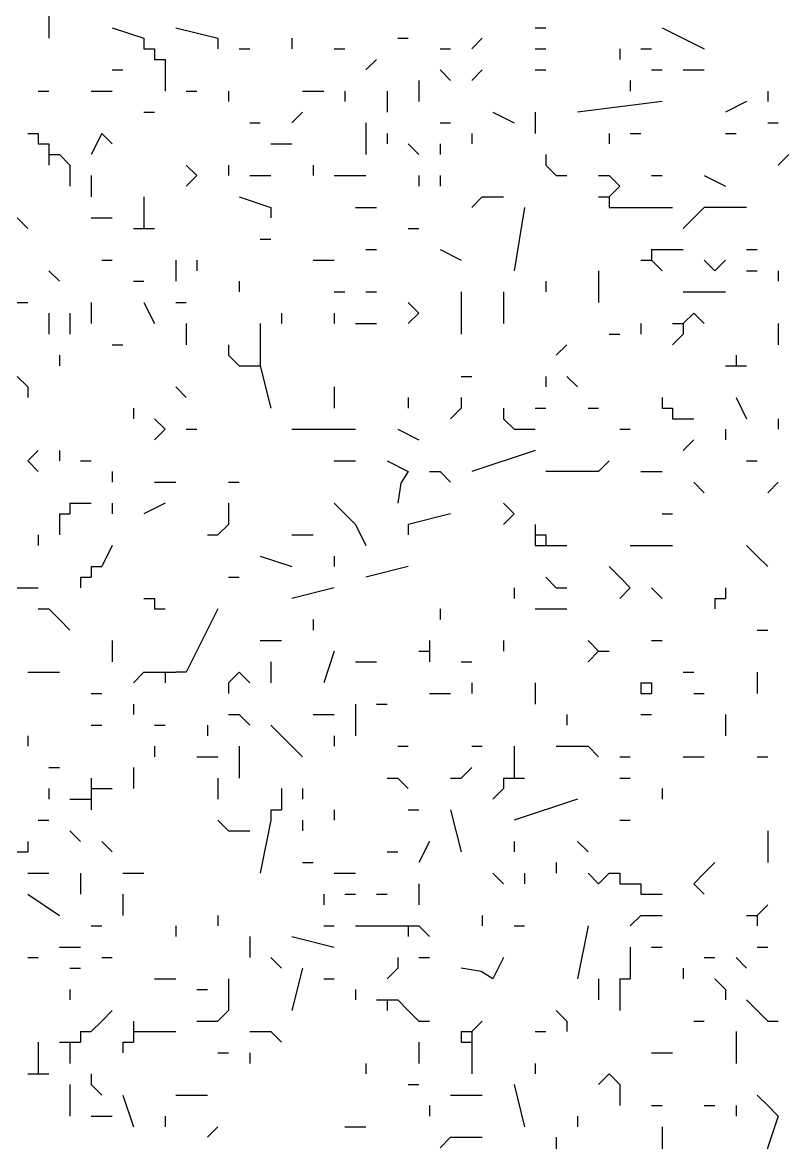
# Model space of a CAD drawing. Header units: inches. Extents: x 0 to 7.16, y 0 to 9.76.
# Drawn here: x 2.455 to 3.175, y 6.305 to 7.365 of the extents above; entities that cross this region are included whole.
import ezdxf

# ---------------------------------------------------------------- set-up
doc = ezdxf.new("R2010")
doc.units = ezdxf.units.IN
doc.header["$MEASUREMENT"] = 0

# ---------------------------------------------------------------- blocks, each defined once
blk = doc.blocks.new('drevoo')
at = {"linetype": 'Continuous'}
for points in [[(183.6302, -560.2301), (183.6302, -560.2601)], [(183.6902, -560.2501), (183.7202, -560.2601)], [(183.7502, -560.2501), (183.7902, -560.2601), (183.7902, -560.2701)], [(184.0902, -560.2501), (184.1002, -560.2501)], [(184.2102, -560.2501), (184.2502, -560.2701)], [(183.7202, -560.2601), (183.7202, -560.2701)], [(183.8602, -560.2601), (183.8602, -560.2701)], [(183.9602, -560.2601), (183.9702, -560.2601)], [(184.0402, -560.2601), (184.0302, -560.2701)], [(183.7202, -560.2701), (183.7302, -560.2701)], [(183.7302, -560.2701), (183.7302, -560.2801)], [(183.8102, -560.2701), (183.8202, -560.2701)], [(183.9002, -560.2701), (183.9102, -560.2701)], [(184.0002, -560.2701), (184.0102, -560.2701)], [(184.0902, -560.2701), (184.1002, -560.2701)], [(184.1702, -560.2701), (184.1702, -560.2801)], [(184.1902, -560.2701), (184.2002, -560.2701)], [(183.7302, -560.2801), (183.7402, -560.2801)], [(183.7402, -560.2801), (183.7402, -560.2901)], [(183.9402, -560.2801), (183.9302, -560.2901)], [(183.6902, -560.2901), (183.7002, -560.2901)], [(183.7402, -560.2901), (183.7402, -560.3101)], [(184.0002, -560.2901), (184.0102, -560.3001)], [(184.0402, -560.2901), (184.0302, -560.3001)], [(184.0902, -560.2901), (184.1002, -560.2901)], [(184.2002, -560.2901), (184.2102, -560.2901)], [(184.2302, -560.2901), (184.2502, -560.2901)], [(183.9802, -560.3001), (183.9802, -560.3201)], [(184.1802, -560.3001), (184.1802, -560.3101)], [(183.6202, -560.3101), (183.6302, -560.3101)], [(183.6702, -560.3101), (183.6902, -560.3101)], [(183.7602, -560.3101), (183.7702, -560.3101)], [(183.8002, -560.3101), (183.8002, -560.3201)], [(183.8702, -560.3101), (183.8902, -560.3101)], [(183.9102, -560.3101), (183.9102, -560.3201)], [(183.9502, -560.3101), (183.9502, -560.3301)], [(184.3102, -560.3101), (184.3102, -560.3201)], [(184.2102, -560.3201), (184.1302, -560.3301)], [(184.2902, -560.3201), (184.2702, -560.3301)], [(183.7202, -560.3301), (183.7302, -560.3301)], [(183.8702, -560.3301), (183.8602, -560.3401)], [(184.0502, -560.3301), (184.0702, -560.3401)], [(184.0902, -560.3301), (184.0902, -560.3501)], [(183.8202, -560.3401), (183.8302, -560.3401)], [(183.9302, -560.3401), (183.9302, -560.3701)], [(184.0002, -560.3401), (184.0102, -560.3401)], [(184.3102, -560.3401), (184.3202, -560.3401)], [(183.6102, -560.3501), (183.6202, -560.3501)], [(183.6202, -560.3501), (183.6202, -560.3601)], [(183.6802, -560.3501), (183.6702, -560.3701)], [(183.6802, -560.3501), (183.6902, -560.3601)], [(183.9502, -560.3501), (183.9502, -560.3601)], [(184.0302, -560.3501), (184.0302, -560.3601)], [(184.1602, -560.3501), (184.1602, -560.3601)], [(184.1802, -560.3501), (184.1902, -560.3501)], [(184.2702, -560.3501), (184.2802, -560.3501)], [(183.6202, -560.3601), (183.6302, -560.3601)], [(183.6302, -560.3601), (183.6302, -560.3701)], [(183.8402, -560.3601), (183.8602, -560.3601)], [(183.9702, -560.3601), (183.9802, -560.3701)], [(184.0002, -560.3601), (184.0002, -560.3701)], [(183.6302, -560.3701), (183.6302, -560.3801)], [(183.6302, -560.3701), (183.6402, -560.3701)], [(183.6402, -560.3701), (183.6502, -560.3801)], [(184.1002, -560.3701), (184.1002, -560.3801)], [(184.3302, -560.3701), (184.3202, -560.3801)], [(183.6502, -560.3801), (183.6502, -560.4001)], [(183.6702, -560.3901), (183.6702, -560.4101)], [(183.7602, -560.3801), (183.7702, -560.3901)], [(183.7702, -560.3901), (183.7602, -560.4001)], [(183.8002, -560.3801), (183.8002, -560.3901)], [(183.8202, -560.3901), (183.8402, -560.3901)], [(183.8802, -560.3801), (183.8802, -560.3901)], [(183.9002, -560.3901), (183.9302, -560.3901)], [(183.9802, -560.3901), (183.9802, -560.4001)], [(184.0002, -560.3901), (184.0002, -560.4001)], [(184.1002, -560.3801), (184.1102, -560.3901)], [(184.1102, -560.3901), (184.1202, -560.3901)], [(184.1502, -560.3901), (184.1602, -560.3901)], [(184.1602, -560.3901), (184.1702, -560.4001)], [(184.2002, -560.3901), (184.2102, -560.3901)], [(184.2502, -560.3901), (184.2702, -560.4001)], [(184.1702, -560.4001), (184.1602, -560.4101)], [(183.7202, -560.4101), (183.7202, -560.4301)], [(183.8102, -560.4101), (183.8402, -560.4201)], [(184.0402, -560.4101), (184.0302, -560.4201)], [(184.0402, -560.4101), (184.0602, -560.4101)], [(184.1502, -560.4101), (184.1602, -560.4101)], [(184.1602, -560.4101), (184.1602, -560.4201)], [(183.8402, -560.4201), (183.8402, -560.4301)], [(183.9202, -560.4201), (183.9402, -560.4201)], [(184.0802, -560.4201), (184.0702, -560.4801)], [(184.1602, -560.4201), (184.1702, -560.4201)], [(184.1702, -560.4201), (184.2202, -560.4201)], [(184.2902, -560.4201), (184.2502, -560.4201), (184.2302, -560.4401)], [(183.6002, -560.4301), (183.6102, -560.4401)], [(183.6702, -560.4301), (183.6902, -560.4301)], [(183.7202, -560.4301), (183.7202, -560.4401)], [(183.7102, -560.4401), (183.7202, -560.4401)], [(183.7202, -560.4401), (183.7302, -560.4401)], [(183.9702, -560.4401), (183.9802, -560.4401)], [(183.8302, -560.4501), (183.8402, -560.4501)], [(183.9302, -560.4601), (183.9402, -560.4601)], [(184.0002, -560.4601), (184.0202, -560.4701)], [(184.2002, -560.4601), (184.2002, -560.4701)], [(184.2002, -560.4601), (184.2102, -560.4601)], [(184.2102, -560.4601), (184.2302, -560.4601)], [(184.2902, -560.4601), (184.3002, -560.4601)], [(183.6802, -560.4701), (183.6902, -560.4701)], [(183.7502, -560.4701), (183.7502, -560.4901)], [(183.7702, -560.4701), (183.7702, -560.4801)], [(183.8802, -560.4701), (183.9002, -560.4701)], [(184.1902, -560.4701), (184.2002, -560.4701)], [(184.2002, -560.4701), (184.2102, -560.4801)], [(184.2502, -560.4701), (184.2602, -560.4801)], [(184.2702, -560.4701), (184.2602, -560.4801)], [(183.6302, -560.4801), (183.6402, -560.4901)], [(184.1502, -560.4801), (184.1502, -560.5101)], [(184.2902, -560.4801), (184.3002, -560.4801)], [(184.3202, -560.4801), (184.3202, -560.4901)], [(183.7102, -560.4901), (183.7202, -560.4901)], [(183.8102, -560.4901), (183.8102, -560.5001)], [(184.1002, -560.4901), (184.1002, -560.5001)], [(183.9002, -560.5001), (183.9102, -560.5001)], [(183.9302, -560.5001), (183.9402, -560.5001)], [(184.0202, -560.5001), (184.0202, -560.5401)], [(184.0602, -560.5001), (184.0602, -560.5301)], [(184.2302, -560.5001), (184.2702, -560.5001)], [(183.6002, -560.5101), (183.6102, -560.5101)], [(183.6702, -560.5101), (183.6702, -560.5301)], [(183.7202, -560.5101), (183.7302, -560.5301)], [(183.7502, -560.5101), (183.7602, -560.5101)], [(183.9702, -560.5101), (183.9802, -560.5201)], [(183.6302, -560.5201), (183.6302, -560.5401)], [(183.6502, -560.5201), (183.6502, -560.5401)], [(183.8502, -560.5201), (183.8502, -560.5301)], [(183.9002, -560.5201), (183.9002, -560.5301)], [(183.9802, -560.5201), (183.9702, -560.5301)], [(184.2302, -560.5301), (184.2402, -560.5201), (184.2502, -560.5301)], [(183.7602, -560.5301), (183.7602, -560.5501)], [(183.8302, -560.5301), (183.8302, -560.5601)], [(183.9202, -560.5301), (183.9402, -560.5301)], [(184.1902, -560.5301), (184.1902, -560.5401)], [(184.2202, -560.5301), (184.2302, -560.5301)], [(184.2302, -560.5301), (184.2302, -560.5401)], [(184.3202, -560.5301), (184.3202, -560.5501)], [(184.1602, -560.5401), (184.1702, -560.5401)], [(184.2302, -560.5401), (184.2202, -560.5501)], [(183.6902, -560.5501), (183.7002, -560.5501)], [(183.8002, -560.5501), (183.8002, -560.5601)], [(184.1202, -560.5501), (184.1102, -560.5601)], [(183.6402, -560.5601), (183.6402, -560.5701)], [(183.8002, -560.5601), (183.8102, -560.5701)], [(183.8102, -560.5701), (183.8202, -560.5701)], [(183.8202, -560.5701), (183.8302, -560.5701)], [(183.8302, -560.5601), (183.8302, -560.5701)], [(183.8302, -560.5701), (183.8402, -560.6101)], [(184.2702, -560.5701), (184.2802, -560.5701)], [(184.2802, -560.5601), (184.2802, -560.5701)], [(184.2802, -560.5701), (184.2902, -560.5701)], [(183.6002, -560.5801), (183.6102, -560.5901)], [(184.0202, -560.5801), (184.0302, -560.5801)], [(184.1002, -560.5801), (184.1002, -560.5901)], [(184.1202, -560.5801), (184.1302, -560.5901)], [(183.6102, -560.5901), (183.6102, -560.6001)], [(183.7502, -560.5901), (183.7602, -560.6001)], [(183.9002, -560.5901), (183.9002, -560.6101)], [(183.9702, -560.6001), (183.9702, -560.6101)], [(184.0202, -560.6001), (184.0202, -560.6101)], [(184.2102, -560.6001), (184.2102, -560.6101)], [(184.2802, -560.6001), (184.2902, -560.6201)], [(183.7102, -560.6101), (183.7102, -560.6201)], [(184.0202, -560.6101), (184.0102, -560.6201)], [(184.0602, -560.6101), (184.0602, -560.6201)], [(184.0902, -560.6101), (184.1002, -560.6101)], [(184.1402, -560.6101), (184.1502, -560.6101)], [(184.2102, -560.6101), (184.2202, -560.6101)], [(184.2202, -560.6101), (184.2202, -560.6201)], [(183.7302, -560.6201), (183.7402, -560.6301), (183.7302, -560.6401)], [(184.0602, -560.6201), (184.0702, -560.6301)], [(184.2202, -560.6201), (184.2302, -560.6201)], [(184.2302, -560.6201), (184.2402, -560.6201)], [(184.3202, -560.6201), (184.3202, -560.6301)], [(183.7602, -560.6301), (183.7702, -560.6301)], [(183.8602, -560.6301), (183.9202, -560.6301)], [(183.9602, -560.6301), (183.9802, -560.6401)], [(184.0702, -560.6301), (184.0902, -560.6301)], [(184.1702, -560.6301), (184.1802, -560.6301)], [(184.2702, -560.6301), (184.2702, -560.6401)], [(184.2402, -560.6401), (184.2302, -560.6501)], [(183.6202, -560.6501), (183.6102, -560.6601)], [(183.6402, -560.6501), (183.6402, -560.6601)], [(184.0902, -560.6501), (184.0302, -560.6701)], [(183.6102, -560.6601), (183.6202, -560.6701)], [(183.6602, -560.6601), (183.6702, -560.6601)], [(183.9002, -560.6601), (183.9202, -560.6601)], [(183.9502, -560.6601), (183.9702, -560.6701), (183.9632, -560.6811), (183.9602, -560.7001)], [(184.1602, -560.6601), (184.1502, -560.6701), (184.1002, -560.6701)], [(184.2902, -560.6601), (184.3002, -560.6601)], [(183.6902, -560.6701), (183.6902, -560.6801)], [(183.9902, -560.6701), (184.0002, -560.6701)], [(184.0002, -560.6701), (184.0102, -560.6801)], [(184.1902, -560.6701), (184.2102, -560.6701)], [(183.7302, -560.6801), (183.7502, -560.6801)], [(183.8002, -560.6801), (183.8102, -560.6801)], [(184.2402, -560.6801), (184.2502, -560.6901)], [(184.3202, -560.6801), (184.3102, -560.6901)], [(183.6502, -560.7001), (183.6502, -560.7101)], [(183.6502, -560.7001), (183.6602, -560.7001)], [(183.6602, -560.7001), (183.6702, -560.7001)], [(183.6902, -560.7001), (183.6902, -560.7101)], [(183.7402, -560.7001), (183.7202, -560.7101)], [(183.8002, -560.7001), (183.8002, -560.7201)], [(183.9002, -560.7001), (183.9102, -560.7101)], [(184.0602, -560.7001), (184.0702, -560.7101), (184.0602, -560.7201)], [(183.6402, -560.7101), (183.6402, -560.7201)], [(183.6402, -560.7101), (183.6502, -560.7101)], [(183.9102, -560.7101), (183.9202, -560.7201)], [(184.0102, -560.7101), (183.9702, -560.7201), (183.9702, -560.7301)], [(184.2102, -560.7101), (184.2202, -560.7101)], [(183.6402, -560.7201), (183.6402, -560.7301)], [(183.8002, -560.7201), (183.7902, -560.7301)], [(183.9202, -560.7201), (183.9302, -560.7401)], [(184.0902, -560.7201), (184.0902, -560.7301)], [(183.6202, -560.7301), (183.6202, -560.7401)], [(183.7802, -560.7301), (183.7902, -560.7301)], [(183.8602, -560.7301), (183.8802, -560.7301)], [(184.0902, -560.7301), (184.0902, -560.7401)], [(184.0902, -560.7301), (184.1002, -560.7301)], [(184.1002, -560.7301), (184.1002, -560.7401)], [(183.6902, -560.7401), (183.6802, -560.7601)], [(183.8302, -560.7501), (183.8602, -560.7601)], [(183.9002, -560.7501), (183.9002, -560.7601)], [(184.0902, -560.7401), (184.1002, -560.7401)], [(184.1002, -560.7401), (184.1102, -560.7401)], [(184.1102, -560.7401), (184.1202, -560.7401)], [(184.1802, -560.7401), (184.2202, -560.7401)], [(184.2902, -560.7401), (184.3002, -560.7501)], [(184.3002, -560.7501), (184.3102, -560.7601)], [(183.6702, -560.7601), (183.6702, -560.7701)], [(183.6702, -560.7601), (183.6802, -560.7601)], [(183.9702, -560.7601), (183.9302, -560.7701)], [(184.1602, -560.7601), (184.1702, -560.7701)], [(183.6602, -560.7701), (183.6602, -560.7801)], [(183.6602, -560.7701), (183.6702, -560.7701)], [(183.8002, -560.7701), (183.8102, -560.7701)], [(184.1002, -560.7701), (184.1102, -560.7801)], [(184.1702, -560.7701), (184.1802, -560.7801)], [(183.6002, -560.7801), (183.6202, -560.7801)], [(183.9002, -560.7801), (183.8602, -560.7901)], [(184.0702, -560.7801), (184.0702, -560.7901)], [(184.1102, -560.7801), (184.1202, -560.7801)], [(184.1802, -560.7801), (184.1702, -560.7901)], [(184.2002, -560.7801), (184.2102, -560.7901)], [(184.2702, -560.7801), (184.2702, -560.7901)], [(183.7202, -560.7901), (183.7302, -560.7901)], [(183.7302, -560.7901), (183.7302, -560.8001)], [(184.2602, -560.7901), (184.2602, -560.8001)], [(184.2602, -560.7901), (184.2702, -560.7901)], [(183.6202, -560.8001), (183.6302, -560.8001)], [(183.6302, -560.8001), (183.6402, -560.8101)], [(183.7302, -560.8001), (183.7402, -560.8001)], [(183.7902, -560.8001), (183.7602, -560.8601), (183.7502, -560.8601)], [(184.0002, -560.8001), (184.0002, -560.8101)], [(184.0902, -560.8001), (184.1202, -560.8001)], [(183.6402, -560.8101), (183.6502, -560.8201)], [(183.8802, -560.8101), (183.8802, -560.8201)], [(184.3002, -560.8201), (184.3102, -560.8201)], [(183.6902, -560.8301), (183.6902, -560.8501)], [(183.8302, -560.8301), (183.8502, -560.8301)], [(183.9902, -560.8301), (183.9902, -560.8401)], [(184.0602, -560.8301), (184.0602, -560.8401)], [(184.1402, -560.8301), (184.1502, -560.8401)], [(184.2002, -560.8301), (184.2102, -560.8301)], [(183.9002, -560.8401), (183.8902, -560.8701)], [(183.9802, -560.8401), (183.9902, -560.8401)], [(183.9902, -560.8401), (183.9902, -560.8501)], [(184.1502, -560.8401), (184.1402, -560.8501)], [(184.1502, -560.8401), (184.1602, -560.8401)], [(183.8402, -560.8501), (183.8402, -560.8701)], [(183.9202, -560.8501), (183.9402, -560.8501)], [(184.0202, -560.8501), (184.0302, -560.8501)], [(183.6102, -560.8601), (183.6402, -560.8601)], [(183.7202, -560.8601), (183.7102, -560.8701)], [(183.7202, -560.8601), (183.7302, -560.8601)], [(183.7302, -560.8601), (183.7402, -560.8601)], [(183.7402, -560.8601), (183.7402, -560.8701)], [(183.7402, -560.8601), (183.7502, -560.8601)], [(183.8202, -560.8701), (183.8102, -560.8601), (183.8002, -560.8701), (183.8002, -560.8801)], [(184.2302, -560.8601), (184.2402, -560.8601)], [(184.3002, -560.8601), (184.3002, -560.8801)], [(184.0302, -560.8701), (184.0302, -560.8801)], [(184.0902, -560.8701), (184.0902, -560.8901)], [(184.1902, -560.8701), (184.1902, -560.8801)], [(184.1902, -560.8701), (184.2002, -560.8701)], [(184.2002, -560.8701), (184.2002, -560.8801)], [(183.6702, -560.8801), (183.6802, -560.8801)], [(183.9902, -560.8801), (184.0102, -560.8801)], [(184.1902, -560.8801), (184.2002, -560.8801)], [(184.2402, -560.8801), (184.2502, -560.8801)], [(183.7102, -560.8901), (183.7102, -560.9001)], [(183.9202, -560.8901), (183.9202, -560.9201)], [(183.9402, -560.8901), (183.9502, -560.8901)], [(183.8002, -560.9001), (183.8102, -560.9001)], [(183.8102, -560.9001), (183.8202, -560.9101)], [(183.8802, -560.9001), (183.9002, -560.9001)], [(184.1202, -560.9001), (184.1202, -560.9101)], [(184.1902, -560.9001), (184.2002, -560.9001)], [(184.2702, -560.9001), (184.2702, -560.9201)], [(183.6102, -560.9201), (183.6102, -560.9301)], [(183.6702, -560.9101), (183.6802, -560.9101)], [(183.7302, -560.9101), (183.7402, -560.9101)], [(183.7802, -560.9101), (183.7802, -560.9201)], [(183.8402, -560.9101), (183.8502, -560.9201)], [(183.8502, -560.9201), (183.8602, -560.9301)], [(183.9002, -560.9201), (183.9002, -560.9301)], [(183.7302, -560.9301), (183.7302, -560.9401)], [(183.8102, -560.9301), (183.8102, -560.9601)], [(183.8602, -560.9301), (183.8702, -560.9401)], [(183.9602, -560.9301), (183.9702, -560.9301)], [(184.0302, -560.9301), (184.0402, -560.9301)], [(184.0702, -560.9301), (184.0702, -560.9501)], [(184.1102, -560.9301), (184.1402, -560.9301)], [(184.1402, -560.9301), (184.1502, -560.9401)], [(183.7702, -560.9401), (183.7902, -560.9401)], [(184.1702, -560.9401), (184.1802, -560.9401)], [(184.2302, -560.9401), (184.2502, -560.9401)], [(184.3002, -560.9401), (184.3102, -560.9401)], [(183.6302, -560.9501), (183.6402, -560.9501)], [(183.7102, -560.9501), (183.7102, -560.9701)], [(184.0302, -560.9501), (184.0202, -560.9601)], [(184.0702, -560.9501), (184.0702, -560.9601)], [(183.6702, -560.9601), (183.6702, -560.9701)], [(183.7902, -560.9601), (183.7902, -560.9801)], [(183.9502, -560.9601), (183.9602, -560.9601)], [(183.9602, -560.9601), (183.9702, -560.9701)], [(184.0102, -560.9601), (184.0202, -560.9601)], [(184.0602, -560.9601), (184.0602, -560.9701)], [(184.0602, -560.9601), (184.0702, -560.9601)], [(184.0702, -560.9601), (184.0802, -560.9601)], [(184.1702, -560.9601), (184.1802, -560.9601)], [(183.6302, -560.9701), (183.6302, -560.9801)], [(183.6702, -560.9701), (183.6702, -560.9801)], [(183.6702, -560.9701), (183.6802, -560.9701)], [(183.6802, -560.9701), (183.6902, -560.9701)], [(183.8502, -560.9701), (183.8502, -560.9801)], [(183.8702, -560.9701), (183.8702, -560.9801)], [(184.0602, -560.9701), (184.0502, -560.9801)], [(184.2102, -560.9701), (184.2102, -560.9801)], [(183.6502, -560.9801), (183.6602, -560.9801)], [(183.6602, -560.9801), (183.6702, -560.9801)], [(183.6702, -560.9801), (183.6702, -560.9901)], [(183.8502, -560.9801), (183.8502, -560.9901)], [(184.1302, -560.9801), (184.0702, -561.0001)], [(183.8402, -560.9901), (183.8402, -561.0001)], [(183.8402, -560.9901), (183.8502, -560.9901)], [(183.9002, -560.9901), (183.9002, -561.0001)], [(183.9702, -560.9901), (183.9802, -560.9901)], [(184.0102, -560.9901), (184.0202, -561.0301)], [(183.6202, -561.0001), (183.6302, -561.0001)], [(183.7902, -561.0001), (183.8002, -561.0101)], [(183.8402, -561.0001), (183.8302, -561.0501)], [(183.8702, -561.0001), (183.8702, -561.0101)], [(184.1702, -561.0001), (184.1802, -561.0001)], [(183.6502, -561.0101), (183.6602, -561.0201)], [(183.8002, -561.0101), (183.8202, -561.0101)], [(184.3102, -561.0101), (184.3102, -561.0401)], [(183.6102, -561.0201), (183.6102, -561.0301)], [(183.6802, -561.0201), (183.6902, -561.0301)], [(183.9902, -561.0201), (183.9802, -561.0401)], [(184.0702, -561.0201), (184.0702, -561.0301)], [(184.1302, -561.0201), (184.1402, -561.0301)], [(183.6002, -561.0301), (183.6102, -561.0301)], [(183.9502, -561.0301), (183.9602, -561.0301)], [(183.8702, -561.0401), (183.8802, -561.0401)], [(184.1102, -561.0401), (184.1102, -561.0501)], [(184.2602, -561.0401), (184.2502, -561.0501)], [(183.6102, -561.0501), (183.6302, -561.0501)], [(183.6602, -561.0501), (183.6602, -561.0701)], [(183.7002, -561.0501), (183.7202, -561.0501)], [(183.9002, -561.0501), (183.9202, -561.0501)], [(184.0502, -561.0501), (184.0602, -561.0601)], [(184.0802, -561.0501), (184.0802, -561.0601)], [(184.1602, -561.0501), (184.1502, -561.0601), (184.1402, -561.0501)], [(184.1602, -561.0501), (184.1702, -561.0501)], [(184.1702, -561.0501), (184.1702, -561.0601)], [(184.2502, -561.0501), (184.2402, -561.0601)], [(183.9802, -561.0601), (183.9802, -561.0801)], [(184.1702, -561.0601), (184.1802, -561.0601)], [(184.1802, -561.0601), (184.1902, -561.0601)], [(184.1902, -561.0601), (184.1902, -561.0701)], [(184.2402, -561.0601), (184.2502, -561.0701)], [(183.6102, -561.0701), (183.6402, -561.0901)], [(183.7002, -561.0701), (183.7002, -561.0901)], [(183.8902, -561.0701), (183.8902, -561.0801)], [(183.9102, -561.0701), (183.9202, -561.0701)], [(183.9402, -561.0701), (183.9502, -561.0701)], [(184.1902, -561.0701), (184.2002, -561.0701)], [(184.2002, -561.0701), (184.2102, -561.0701)], [(184.3102, -561.0801), (184.3002, -561.0901)], [(183.6702, -561.1001), (183.6802, -561.1001)], [(183.7502, -561.1001), (183.7502, -561.1101)], [(183.7902, -561.0901), (183.7902, -561.1001)], [(183.8902, -561.1001), (183.9002, -561.1001)], [(183.9202, -561.1001), (183.9602, -561.1001)], [(183.9602, -561.1001), (183.9702, -561.1001)], [(183.9702, -561.1001), (183.9702, -561.1101)], [(183.9702, -561.1001), (183.9802, -561.1001)], [(183.9802, -561.1001), (183.9902, -561.1101)], [(184.0402, -561.0901), (184.0402, -561.1001)], [(184.0702, -561.1001), (184.0802, -561.1001)], [(184.1402, -561.1001), (184.1302, -561.1501)], [(184.1902, -561.0901), (184.1802, -561.1001)], [(184.1902, -561.0901), (184.2102, -561.0901)], [(184.2902, -561.0901), (184.3002, -561.0901)], [(184.3002, -561.0901), (184.3002, -561.1001)], [(183.8202, -561.1101), (183.8202, -561.1301)], [(183.8602, -561.1101), (183.9002, -561.1201)], [(183.6402, -561.1201), (183.6602, -561.1201)], [(184.1802, -561.1201), (184.1802, -561.1401)], [(184.2002, -561.1201), (184.2102, -561.1201)], [(184.3002, -561.1201), (184.3102, -561.1201)], [(183.6102, -561.1301), (183.6202, -561.1301)], [(183.6802, -561.1301), (183.6902, -561.1301)], [(183.8402, -561.1301), (183.8502, -561.1401)], [(183.9602, -561.1301), (183.9602, -561.1401)], [(183.9802, -561.1301), (183.9902, -561.1301)], [(184.0602, -561.1301), (184.0502, -561.1501), (184.0392, -561.1431), (184.0202, -561.1401)], [(184.2502, -561.1301), (184.2602, -561.1301)], [(184.2802, -561.1301), (184.2902, -561.1401)], [(183.6502, -561.1401), (183.6602, -561.1401)], [(183.8702, -561.1401), (183.8602, -561.1801)], [(183.9602, -561.1401), (183.9502, -561.1501)], [(184.1802, -561.1401), (184.1802, -561.1501)], [(184.2302, -561.1401), (184.2302, -561.1501)], [(183.7302, -561.1501), (183.7502, -561.1501)], [(183.8002, -561.1501), (183.8002, -561.1801)], [(183.8902, -561.1501), (183.9002, -561.1501)], [(184.1502, -561.1501), (184.1502, -561.1701)], [(184.1702, -561.1501), (184.1702, -561.1601)], [(184.1702, -561.1501), (184.1802, -561.1501)], [(184.2602, -561.1501), (184.2702, -561.1601)], [(183.6502, -561.1601), (183.6502, -561.1701)], [(183.7702, -561.1601), (183.7802, -561.1601)], [(183.9202, -561.1601), (183.9202, -561.1701)], [(184.1702, -561.1601), (184.1702, -561.1801)], [(184.2702, -561.1601), (184.2702, -561.1701)], [(183.9402, -561.1701), (183.9502, -561.1701)], [(183.9502, -561.1701), (183.9502, -561.1801)], [(183.9502, -561.1701), (183.9602, -561.1701)], [(183.9602, -561.1701), (183.9702, -561.1801)], [(184.2902, -561.1701), (184.3002, -561.1801)], [(183.6902, -561.1801), (183.6802, -561.1901)], [(183.8002, -561.1801), (183.7902, -561.1901)], [(183.9702, -561.1801), (183.9802, -561.1901)], [(184.1102, -561.1801), (184.1202, -561.1901)], [(184.3002, -561.1801), (184.3102, -561.1901)], [(183.6802, -561.1901), (183.6702, -561.2001)], [(183.7102, -561.1901), (183.7102, -561.2001)], [(183.7702, -561.1901), (183.7902, -561.1901)], [(183.9802, -561.1901), (183.9902, -561.1901)], [(184.0402, -561.1901), (184.0302, -561.2001)], [(184.1202, -561.1901), (184.1202, -561.2001)], [(184.2402, -561.1901), (184.2502, -561.1901)], [(184.3102, -561.1901), (184.3202, -561.1901)], [(183.6602, -561.2001), (183.6602, -561.2101)], [(183.6602, -561.2001), (183.6702, -561.2001)], [(183.7102, -561.2001), (183.7102, -561.2101)], [(183.7102, -561.2001), (183.7202, -561.2001)], [(183.7202, -561.2001), (183.7502, -561.2001)], [(183.8202, -561.2001), (183.8402, -561.2001)], [(183.8402, -561.2001), (183.8502, -561.2101)], [(184.0202, -561.2001), (184.0202, -561.2101)], [(184.0202, -561.2001), (184.0302, -561.2001)], [(184.0302, -561.2001), (184.0302, -561.2101)], [(184.0902, -561.2001), (184.1002, -561.2001)], [(184.2802, -561.2001), (184.2802, -561.2301)], [(183.6202, -561.2101), (183.6202, -561.2301)], [(183.6402, -561.2101), (183.6502, -561.2101)], [(183.6502, -561.2101), (183.6502, -561.2201)], [(183.6502, -561.2101), (183.6602, -561.2101)], [(183.7002, -561.2101), (183.7002, -561.2201)], [(183.7002, -561.2101), (183.7102, -561.2101)], [(183.9802, -561.2101), (183.9802, -561.2301)], [(184.0202, -561.2101), (184.0302, -561.2101)], [(184.0302, -561.2101), (184.0302, -561.2201)], [(183.6502, -561.2201), (183.6502, -561.2301)], [(183.7902, -561.2201), (183.8002, -561.2201)], [(183.8202, -561.2201), (183.8202, -561.2301)], [(184.0302, -561.2201), (184.0302, -561.2401)], [(184.2002, -561.2201), (184.2202, -561.2201)], [(183.6202, -561.2301), (183.6202, -561.2401)], [(183.9302, -561.2301), (183.9302, -561.2401)], [(184.0902, -561.2301), (184.0902, -561.2401)], [(183.6102, -561.2401), (183.6202, -561.2401)], [(183.6202, -561.2401), (183.6302, -561.2401)], [(183.6702, -561.2401), (183.6702, -561.2501)], [(184.1602, -561.2401), (184.1502, -561.2501)], [(184.1602, -561.2401), (184.1702, -561.2501)], [(183.6502, -561.2501), (183.6502, -561.2801)], [(183.6702, -561.2501), (183.6802, -561.2601)], [(183.9702, -561.2501), (183.9802, -561.2501)], [(184.0702, -561.2501), (184.0802, -561.2901)], [(184.1702, -561.2501), (184.1702, -561.2701)], [(183.7002, -561.2601), (183.7102, -561.2901)], [(183.7502, -561.2601), (183.7802, -561.2601)], [(184.0102, -561.2601), (184.0402, -561.2601)], [(184.3002, -561.2601), (184.3102, -561.2701)], [(183.6702, -561.2801), (183.6902, -561.2801)], [(183.7402, -561.2801), (183.7402, -561.2901)], [(183.9902, -561.2701), (183.9902, -561.2801)], [(184.1302, -561.2801), (184.1302, -561.2901)], [(184.2002, -561.2701), (184.2102, -561.2701)], [(184.2502, -561.2701), (184.2602, -561.2701)], [(184.2802, -561.2701), (184.2802, -561.2801)], [(184.3202, -561.2801), (184.3002, -561.3401)], [(184.3102, -561.2701), (184.3202, -561.2801)], [(183.7902, -561.2901), (183.7802, -561.3001)], [(183.9102, -561.2901), (183.9302, -561.2901)], [(184.2102, -561.2901), (184.2102, -561.3201)], [(184.0102, -561.3001), (184.0002, -561.3101)], [(184.0102, -561.3001), (184.0402, -561.3001)], [(184.1102, -561.3001), (184.1102, -561.3301)]]:
    blk.add_lwpolyline(points, dxfattribs=at)
blk = doc.blocks.new('A$C347C32FF')
at = {"color": 1, "linetype": 'Continuous'}
blk.add_blockref('drevoo', (-181.1502, 567.6101), dxfattribs=at)

msp = doc.modelspace()

# ---------------------------------------------------------------- block references
msp.add_blockref('A$C347C32FF', (0, 0))

doc.saveas('drawing.dxf')
